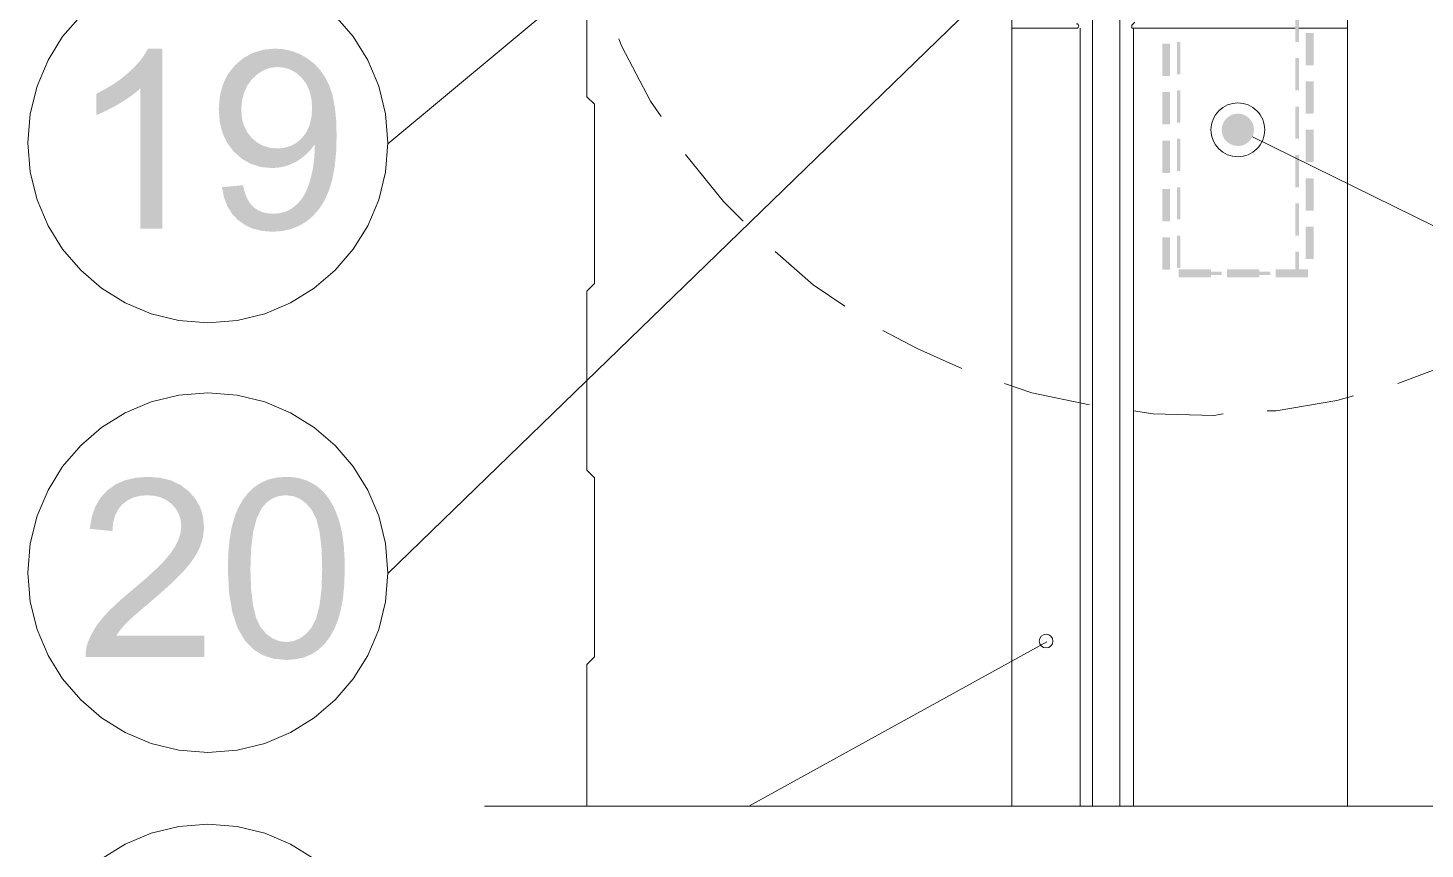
# Model space of a CAD drawing. Header units: millimetres. Extents: x 0 to 5940, y 0 to 8400.
# Drawn here: x 4492.7 to 4882.2, y 7282 to 7510.9 of the extents above; entities that cross this region are included whole.
import ezdxf

# ---------------------------------------------------------------- set-up
doc = ezdxf.new("R2010")
doc.units = ezdxf.units.MM
doc.header["$LTSCALE"] = 20
doc.layers.add('1-CORTE-LINEAS', color=7, linetype='Continuous')
doc.layers.add('1-CORTE-RELLENOS', color=9, linetype='Continuous')

msp = doc.modelspace()

# ---------------------------------------------------------------- hatches: boundary and pattern name
at = {"layer": '1-CORTE-RELLENOS'}
h = msp.add_hatch(color=7, dxfattribs=at)
h.dxf.hatch_style = 1
h.paths.add_polyline_path([(4846.98, 7516.01), (4845.98, 7516.01), (4845.98, 7507.01), (4846.98, 7507.01)])
h = msp.add_hatch(color=7, dxfattribs=at)
h.dxf.hatch_style = 1
h.paths.add_polyline_path([(4851.08, 7500.51), (4851.08, 7509.51), (4848.88, 7509.51), (4848.88, 7500.51)])
h = msp.add_hatch(color=7, dxfattribs=at)
h.dxf.hatch_style = 1
h.paths.add_polyline_path([(4530.14, 7454.93), (4524.02, 7454.93), (4524.02, 7494.07), (4522.8, 7492.99), (4521.42, 7491.93), (4519.88, 7490.87), (4518.18, 7489.82), (4516.43, 7488.83), (4514.77, 7487.97), (4513.2, 7487.23), (4511.73, 7486.62), (4511.73, 7492.58), (4514.21, 7493.85), (4516.54, 7495.25), (4518.7, 7496.77), (4520.71, 7498.42), (4522.5, 7500.14), (4524, 7501.83), (4525.22, 7503.5), (4526.17, 7505.15), (4530.14, 7505.15)])
h = msp.add_hatch(color=7, dxfattribs=at)
h.dxf.hatch_style = 1
h.paths.add_polyline_path([(4547.33, 7463.72), (4548.27, 7461.26), (4549.57, 7459.14), (4551.23, 7457.36), (4553.24, 7455.93), (4555.5, 7454.91), (4558.03, 7454.31), (4560.82, 7454.1), (4563.49, 7454.28), (4565.97, 7454.83), (4568.28, 7455.74), (4570.42, 7457.02), (4572.35, 7458.68), (4574.04, 7460.67), (4575.47, 7463.01), (4576.64, 7465.68), (4577.56, 7468.76), (4578.21, 7472.33), (4578.61, 7476.39), (4578.74, 7480.95), (4578.61, 7485.28), (4578.21, 7489.06), (4577.56, 7492.3), (4576.64, 7495), (4575.47, 7497.29), (4574.05, 7499.3), (4572.38, 7501.04), (4570.47, 7502.5), (4568.4, 7503.66), (4566.24, 7504.48), (4563.97, 7504.98), (4561.6, 7505.15), (4558.35, 7504.85), (4555.4, 7503.97), (4552.73, 7502.51), (4550.35, 7500.46), (4548.4, 7497.96), (4547, 7495.09), (4546.17, 7491.84), (4545.89, 7488.22), (4546.15, 7484.73), (4546.94, 7481.59), (4548.27, 7478.8), (4550.13, 7476.37), (4552.4, 7474.39), (4554.91, 7472.98), (4557.66, 7472.13), (4560.66, 7471.85), (4562.49, 7471.97), (4564.25, 7472.31), (4565.94, 7472.88), (4567.55, 7473.67), (4569.06, 7474.67), (4570.41, 7475.8), (4571.6, 7477.07), (4572.62, 7478.47), (4572.62, 7478.08), (4572.62, 7477.75), (4572.62, 7477.47), (4572.62, 7477.25), (4572.56, 7475.33), (4572.38, 7473.43), (4572.09, 7471.55), (4571.68, 7469.7), (4571.21, 7467.97), (4570.67, 7466.42), (4570.08, 7465.05), (4569.42, 7463.86), (4568.68, 7462.84), (4567.85, 7461.92), (4566.92, 7461.1), (4565.9, 7460.39), (4564.8, 7459.83), (4563.62, 7459.43), (4562.35, 7459.2), (4560.99, 7459.12), (4559.41, 7459.24), (4557.97, 7459.59), (4556.68, 7460.17), (4555.53, 7460.99), (4554.56, 7462.07), (4553.76, 7463.44), (4553.13, 7465.1), (4552.67, 7467.06), (4546.77, 7466.51)])
h.paths.add_polyline_path([(4571.73, 7486.05), (4571.21, 7483.84), (4570.35, 7481.92), (4569.15, 7480.29), (4567.7, 7478.98), (4566.05, 7478.05), (4564.2, 7477.5), (4562.15, 7477.31), (4560.13, 7477.5), (4558.27, 7478.05), (4556.57, 7478.98), (4555.04, 7480.29), (4553.78, 7481.89), (4552.89, 7483.72), (4552.35, 7485.77), (4552.17, 7488.06), (4552.36, 7490.58), (4552.93, 7492.85), (4553.87, 7494.88), (4555.2, 7496.66), (4556.78, 7498.12), (4558.49, 7499.18), (4560.33, 7499.81), (4562.31, 7500.02), (4564.22, 7499.83), (4565.99, 7499.25), (4567.61, 7498.28), (4569.09, 7496.93), (4570.32, 7495.25), (4571.2, 7493.29), (4571.73, 7491.06), (4571.9, 7488.55)])
h = msp.add_hatch(color=7, dxfattribs=at)
h.dxf.hatch_style = 1
h.paths.add_polyline_path([(4808.88, 7497.51), (4811.08, 7497.51), (4811.08, 7506.51), (4808.88, 7506.51)])
h = msp.add_hatch(color=7, dxfattribs=at)
h.dxf.hatch_style = 1
h.paths.add_polyline_path([(4813.98, 7498.01), (4813.98, 7507.01), (4812.98, 7507.01), (4812.98, 7498.01)])
h = msp.add_hatch(color=7, dxfattribs=at)
h.dxf.hatch_style = 1
h.paths.add_polyline_path([(4845.98, 7502.51), (4845.98, 7493.51), (4846.98, 7493.51), (4846.98, 7502.51)])
h = msp.add_hatch(color=7, dxfattribs=at)
h.dxf.hatch_style = 1
h.paths.add_polyline_path([(4813.98, 7484.51), (4813.98, 7493.51), (4812.98, 7493.51), (4812.98, 7484.51)])
h = msp.add_hatch(color=7, dxfattribs=at)
h.dxf.hatch_style = 1
h.paths.add_polyline_path([(4851.08, 7496.01), (4848.88, 7496.01), (4848.88, 7487.01), (4851.08, 7487.01)])
h = msp.add_hatch(color=7, dxfattribs=at)
h.dxf.hatch_style = 1
h.paths.add_polyline_path([(4808.88, 7484.01), (4811.08, 7484.01), (4811.08, 7493.01), (4808.88, 7493.01)])
h = msp.add_hatch(color=7, dxfattribs=at)
h.dxf.hatch_style = 1
h.paths.add_polyline_path([(4834.48, 7482.51), (4834.39, 7481.61), (4834.15, 7480.78), (4833.73, 7480.02), (4833.16, 7479.32), (4832.47, 7478.75), (4831.7, 7478.34), (4830.87, 7478.09), (4829.98, 7478.01), (4829.08, 7478.09), (4828.25, 7478.34), (4827.49, 7478.75), (4826.79, 7479.32), (4826.22, 7480.02), (4825.81, 7480.78), (4825.56, 7481.61), (4825.48, 7482.51), (4825.56, 7483.4), (4825.81, 7484.23), (4826.22, 7485), (4826.79, 7485.69), (4827.49, 7486.26), (4828.25, 7486.68), (4829.08, 7486.92), (4829.98, 7487.01), (4830.87, 7486.92), (4831.7, 7486.68), (4832.47, 7486.26), (4833.16, 7485.69), (4833.73, 7485), (4834.15, 7484.23), (4834.39, 7483.4)])
h = msp.add_hatch(color=7, dxfattribs=at)
h.dxf.hatch_style = 1
h.paths.add_polyline_path([(4845.98, 7489.01), (4845.98, 7480.01), (4846.98, 7480.01), (4846.98, 7489.01)])
h = msp.add_hatch(color=7, dxfattribs=at)
h.dxf.hatch_style = 1
h.paths.add_polyline_path([(4851.08, 7482.51), (4848.88, 7482.51), (4848.88, 7473.51), (4851.08, 7473.51)])
h = msp.add_hatch(color=7, dxfattribs=at)
h.dxf.hatch_style = 1
h.paths.add_polyline_path([(4808.88, 7470.51), (4811.08, 7470.51), (4811.08, 7479.51), (4808.88, 7479.51)])
h = msp.add_hatch(color=7, dxfattribs=at)
h.dxf.hatch_style = 1
h.paths.add_polyline_path([(4812.98, 7471.01), (4813.98, 7471.01), (4813.98, 7480.01), (4812.98, 7480.01)])
h = msp.add_hatch(color=7, dxfattribs=at)
h.dxf.hatch_style = 1
h.paths.add_polyline_path([(4845.98, 7475.51), (4845.98, 7466.51), (4846.98, 7466.51), (4846.98, 7475.51)])
h = msp.add_hatch(color=7, dxfattribs=at)
h.dxf.hatch_style = 1
h.paths.add_polyline_path([(4813.98, 7457.51), (4813.98, 7466.51), (4812.98, 7466.51), (4812.98, 7457.51)])
h = msp.add_hatch(color=7, dxfattribs=at)
h.dxf.hatch_style = 1
h.paths.add_polyline_path([(4851.08, 7469.01), (4848.88, 7469.01), (4848.88, 7460.01), (4851.08, 7460.01)])
h = msp.add_hatch(color=7, dxfattribs=at)
h.dxf.hatch_style = 1
h.paths.add_polyline_path([(4808.88, 7457.01), (4811.08, 7457.01), (4811.08, 7466.01), (4808.88, 7466.01)])
h = msp.add_hatch(color=7, dxfattribs=at)
h.dxf.hatch_style = 1
h.paths.add_polyline_path([(4845.98, 7462.01), (4845.98, 7453.01), (4846.98, 7453.01), (4846.98, 7462.01)])
h = msp.add_hatch(color=7, dxfattribs=at)
h.dxf.hatch_style = 1
h.paths.add_polyline_path([(4851.08, 7455.51), (4848.88, 7455.51), (4848.88, 7446.51), (4851.08, 7446.51)])
h = msp.add_hatch(color=7, dxfattribs=at)
h.dxf.hatch_style = 1
h.paths.add_polyline_path([(4808.88, 7443.51), (4811.08, 7443.51), (4811.08, 7452.51), (4808.88, 7452.51)])
h = msp.add_hatch(color=7, dxfattribs=at)
h.dxf.hatch_style = 1
h.paths.add_polyline_path([(4813.98, 7444.01), (4813.98, 7453.01), (4812.98, 7453.01), (4812.98, 7444.01)])
h = msp.add_hatch(color=7, dxfattribs=at)
h.dxf.hatch_style = 1
h.paths.add_polyline_path([(4846.85, 7442.13), (4846.95, 7442.29), (4846.98, 7442.51), (4846.98, 7448.51), (4845.98, 7448.51), (4845.98, 7443.01), (4843.48, 7443.01), (4843.48, 7442.01), (4846.48, 7442.01), (4846.69, 7442.04)])
h = msp.add_hatch(color=7, dxfattribs=at)
h.dxf.hatch_style = 1
h.paths.add_polyline_path([(4822.48, 7441.41), (4822.48, 7442.01), (4816.48, 7442.01), (4816.48, 7443.01), (4822.48, 7443.01), (4822.48, 7443.61), (4813.48, 7443.61), (4813.48, 7441.41)])
h = msp.add_hatch(color=7, dxfattribs=at)
h.dxf.hatch_style = 1
h.paths.add_polyline_path([(4825.48, 7442.01), (4825.48, 7443.01), (4816.48, 7443.01), (4816.48, 7442.01)])
h = msp.add_hatch(color=7, dxfattribs=at)
h.dxf.hatch_style = 1
h.paths.add_polyline_path([(4835.98, 7441.41), (4835.98, 7442.01), (4829.98, 7442.01), (4829.98, 7443.01), (4835.98, 7443.01), (4835.98, 7443.61), (4826.98, 7443.61), (4826.98, 7441.41)])
h = msp.add_hatch(color=7, dxfattribs=at)
h.dxf.hatch_style = 1
h.paths.add_polyline_path([(4838.98, 7443.01), (4829.98, 7443.01), (4829.98, 7442.01), (4838.98, 7442.01)])
h = msp.add_hatch(color=7, dxfattribs=at)
h.dxf.hatch_style = 1
h.paths.add_polyline_path([(4846.95, 7442.29), (4846.85, 7442.13), (4846.69, 7442.04), (4846.48, 7442.01), (4843.48, 7442.01), (4843.48, 7443.01), (4845.98, 7443.01), (4845.98, 7443.61), (4840.48, 7443.61), (4840.48, 7441.41), (4849.48, 7441.41), (4849.48, 7443.61), (4846.98, 7443.61), (4846.98, 7442.51)])
h = msp.add_hatch(color=7, dxfattribs=at)
h.dxf.hatch_style = 1
h.paths.add_polyline_path([(4541.83, 7341.45), (4541.83, 7335.55), (4508.76, 7335.55), (4508.78, 7336.64), (4508.9, 7337.71), (4509.13, 7338.76), (4509.47, 7339.8), (4510.2, 7341.49), (4511.11, 7343.17), (4512.21, 7344.82), (4513.5, 7346.46), (4515.05, 7348.15), (4516.91, 7349.98), (4519.07, 7351.93), (4521.54, 7354.02), (4525.29, 7357.2), (4528.37, 7360.02), (4530.8, 7362.49), (4532.57, 7364.6), (4533.82, 7366.53), (4534.71, 7368.4), (4535.25, 7370.22), (4535.43, 7371.99), (4535.27, 7373.75), (4534.77, 7375.37), (4533.95, 7376.84), (4532.79, 7378.16), (4531.39, 7379.24), (4529.79, 7380.02), (4528, 7380.48), (4526.01, 7380.64), (4523.91, 7380.47), (4522.02, 7379.98), (4520.35, 7379.15), (4518.9, 7377.99), (4517.74, 7376.54), (4516.91, 7374.83), (4516.42, 7372.87), (4516.25, 7370.66), (4509.91, 7371.27), (4510.47, 7374.58), (4511.47, 7377.48), (4512.92, 7379.96), (4514.82, 7382.02), (4517.12, 7383.66), (4519.78, 7384.83), (4522.8, 7385.53), (4526.17, 7385.77), (4529.57, 7385.51), (4532.59, 7384.76), (4535.25, 7383.5), (4537.53, 7381.74), (4539.38, 7379.64), (4540.71, 7377.29), (4541.51, 7374.7), (4541.77, 7371.88), (4541.69, 7370.36), (4541.45, 7368.87), (4541.06, 7367.39), (4540.51, 7365.92), (4539.79, 7364.47), (4538.87, 7362.97), (4537.75, 7361.43), (4536.43, 7359.86), (4534.78, 7358.11), (4532.66, 7356.05), (4530.07, 7353.7), (4527, 7351.04), (4524.46, 7348.91), (4522.43, 7347.15), (4520.91, 7345.77), (4519.89, 7344.76), (4519.15, 7343.93), (4518.47, 7343.1), (4517.85, 7342.28), (4517.3, 7341.45)])
h = msp.add_hatch(color=7, dxfattribs=at)
h.dxf.hatch_style = 1
h.paths.add_polyline_path([(4548.73, 7353.65), (4549.65, 7348.09), (4551.18, 7343.51), (4553.33, 7339.91), (4555.59, 7337.64), (4558.23, 7336.02), (4561.27, 7335.05), (4564.69, 7334.72), (4567.32, 7334.91), (4569.71, 7335.45), (4571.87, 7336.36), (4573.78, 7337.65), (4575.46, 7339.28), (4576.92, 7341.22), (4578.16, 7343.47), (4579.18, 7346.02), (4579.98, 7348.93), (4580.55, 7352.26), (4580.89, 7356.02), (4581, 7360.19), (4580.93, 7363.72), (4580.71, 7366.86), (4580.35, 7369.61), (4579.85, 7371.99), (4579.24, 7374.1), (4578.52, 7376.05), (4577.69, 7377.82), (4576.76, 7379.43), (4575.7, 7380.87), (4574.51, 7382.14), (4573.19, 7383.22), (4571.74, 7384.11), (4570.16, 7384.84), (4568.46, 7385.35), (4566.63, 7385.66), (4564.69, 7385.77), (4562.08, 7385.58), (4559.7, 7385.02), (4557.55, 7384.09), (4555.65, 7382.79), (4553.96, 7381.17), (4552.5, 7379.24), (4551.26, 7377.01), (4550.25, 7374.47), (4549.45, 7371.54), (4548.88, 7368.19), (4548.54, 7364.41), (4548.43, 7360.19)])
h.paths.add_polyline_path([(4554.91, 7365.87), (4555.51, 7370.59), (4556.51, 7374.33), (4557.91, 7377.11), (4559.26, 7378.65), (4560.83, 7379.75), (4562.62, 7380.42), (4564.63, 7380.64), (4566.69, 7380.38), (4568.57, 7379.62), (4570.27, 7378.34), (4571.8, 7376.56), (4573.07, 7374.03), (4573.99, 7370.45), (4574.54, 7365.84), (4574.72, 7360.19), (4574.54, 7354.58), (4573.99, 7349.98), (4573.07, 7346.39), (4571.8, 7343.82), (4570.28, 7342.03), (4568.58, 7340.76), (4566.72, 7339.99), (4564.69, 7339.74), (4562.67, 7339.99), (4560.81, 7340.76), (4559.11, 7342.03), (4557.58, 7343.82), (4556.32, 7346.37), (4555.43, 7349.95), (4554.89, 7354.55), (4554.71, 7360.19)])

# ---------------------------------------------------------------- linework, layer by layer
at = {"layer": '1-CORTE-LINEAS', "color": 7, "lineweight": 15}
for p, q in [((4593.03, 7478.64), (4704.78, 7571.76)), ((4593.03, 7358.83), (4775.48, 7535.78)), ((4693.62, 7294.01), (4776.75, 7339.79))]:
    msp.add_line(p, q, dxfattribs=at)
at = {"layer": '1-CORTE-LINEAS', "color": 7, "lineweight": 13}
for p, q in [((4789.45, 7294.01), (4789.45, 7523.5)), ((4797.07, 7294.01), (4797.07, 7523.5)), ((4786.06, 7510.81), (4786.06, 7294.01)), ((4786.06, 7294.01), (4786.06, 7510.81)), ((4800.87, 7510.81), (4800.87, 7294.01)), ((5073.32, 7362.93), (4834.01, 7480.52)), ((4619.98, 7294.01), (5095.74, 7294.01))]:
    msp.add_line(p, q, dxfattribs=at)
at = {"layer": '1-CORTE-LINEAS', "color": 7, "lineweight": 9}
for p, q in [((4767, 7294.01), (4767, 7510.81)), ((4860.57, 7294.01), (4860.57, 7510.81))]:
    msp.add_line(p, q, dxfattribs=at)
at = {"layer": '1-CORTE-LINEAS', "color": 7, "lineweight": 13}
for points in [[(4767, 7566.69), (4767, 7510.81), (4785.21, 7510.81)], [(4846.98, 7510.81), (4860.57, 7510.81), (4860.57, 7566.69), (4846.98, 7566.69)], [(4785, 7510.81), (4785.25, 7510.86), (4785.45, 7511), (4785.58, 7511.2), (4785.63, 7511.45), (4785.58, 7511.69), (4785.45, 7511.89), (4785.25, 7512.03), (4785, 7512.08)], [(4801.3, 7512.51), (4800.45, 7511.65), (4800.45, 7510.81), (4845.98, 7510.81)]]:
    msp.add_lwpolyline(points, dxfattribs=at)
at = {"layer": '1-CORTE-LINEAS', "color": 7, "lineweight": 5}
msp.add_lwpolyline([(4648.48, 7294.01), (4648.48, 7333.43), (4650.59, 7335.56), (4650.59, 7385.51), (4648.48, 7387.62), (4648.48, 7437.57), (4650.59, 7439.69), (4650.59, 7489.65), (4648.48, 7491.75), (4648.48, 7541.71), (4650.59, 7543.83)], dxfattribs=at)
at = {"layer": '1-CORTE-LINEAS', "color": 7, "lineweight": 9}
for points in [[(4507.39, 7514.32), (4502.37, 7508.48), (4498.29, 7501.9), (4495.25, 7494.7), (4493.35, 7486.98), (4492.69, 7478.84), (4493.35, 7470.71), (4495.25, 7462.99), (4498.29, 7455.79), (4502.37, 7449.22), (4507.39, 7443.38), (4513.23, 7438.36), (4519.8, 7434.28), (4527, 7431.24), (4534.72, 7429.34), (4542.85, 7428.68), (4550.99, 7429.34), (4558.71, 7431.24), (4565.91, 7434.28), (4572.49, 7438.36), (4578.33, 7443.38), (4583.35, 7449.22), (4587.43, 7455.79), (4590.47, 7462.99), (4592.37, 7470.71), (4593.03, 7478.84)], [(4593.03, 7478.84), (4592.37, 7486.98), (4590.47, 7494.7), (4587.43, 7501.9), (4583.35, 7508.48), (4578.33, 7514.32)], [(4837.48, 7482.51), (4837.44, 7481.77), (4837.33, 7481.04), (4837.16, 7480.33), (4836.91, 7479.64), (4836.59, 7478.97), (4836.21, 7478.34), (4835.78, 7477.75), (4835.28, 7477.2), (4834.73, 7476.71), (4834.14, 7476.27), (4833.52, 7475.89), (4832.85, 7475.58), (4832.15, 7475.33), (4831.44, 7475.15), (4830.72, 7475.04), (4829.98, 7475.01), (4829.24, 7475.04), (4828.51, 7475.15), (4827.8, 7475.33), (4827.11, 7475.58), (4826.44, 7475.89), (4825.81, 7476.27), (4825.22, 7476.71), (4824.67, 7477.2), (4824.18, 7477.75), (4823.74, 7478.34), (4823.36, 7478.97), (4823.05, 7479.64), (4822.8, 7480.33), (4822.62, 7481.04), (4822.51, 7481.77), (4822.48, 7482.51), (4822.51, 7483.25), (4822.62, 7483.97), (4822.8, 7484.68), (4823.05, 7485.38), (4823.36, 7486.05), (4823.74, 7486.67), (4824.18, 7487.26), (4824.67, 7487.81), (4825.22, 7488.31), (4825.81, 7488.74), (4826.44, 7489.12), (4827.11, 7489.44), (4827.8, 7489.69), (4828.51, 7489.86), (4829.24, 7489.97), (4829.98, 7490.01), (4830.72, 7489.97), (4831.44, 7489.86), (4832.15, 7489.69), (4832.85, 7489.44), (4833.52, 7489.12), (4834.14, 7488.74), (4834.73, 7488.31), (4835.28, 7487.81), (4835.78, 7487.26), (4836.21, 7486.67), (4836.59, 7486.05), (4836.91, 7485.38), (4837.16, 7484.68), (4837.33, 7483.97), (4837.44, 7483.25), (4837.48, 7482.51)], [(4593.03, 7359.05), (4592.37, 7367.19), (4590.47, 7374.9), (4587.43, 7382.1), (4583.35, 7388.67), (4578.33, 7394.52), (4572.49, 7399.53), (4565.91, 7403.61), (4558.71, 7406.65), (4550.99, 7408.55), (4542.85, 7409.21), (4534.72, 7408.55), (4527, 7406.65), (4519.8, 7403.61), (4513.23, 7399.53), (4507.39, 7394.52), (4502.37, 7388.67), (4498.29, 7382.1), (4495.25, 7374.9), (4493.35, 7367.19), (4492.69, 7359.05), (4493.35, 7350.91), (4495.25, 7343.19), (4498.29, 7335.99), (4502.37, 7329.42), (4507.39, 7323.57), (4513.23, 7318.56), (4519.8, 7314.48), (4527, 7311.43), (4534.72, 7309.53), (4542.85, 7308.88), (4550.99, 7309.53), (4558.71, 7311.43), (4565.91, 7314.48), (4572.49, 7318.56), (4578.33, 7323.57), (4583.35, 7329.42), (4587.43, 7335.99), (4590.47, 7343.19), (4592.37, 7350.91), (4593.03, 7359.05)], [(4572.49, 7279.3), (4565.91, 7283.38), (4558.71, 7286.42), (4550.99, 7288.32), (4542.85, 7288.98), (4534.72, 7288.32), (4527, 7286.42), (4519.8, 7283.38), (4513.23, 7279.3)]]:
    msp.add_lwpolyline(points, dxfattribs=at)
at = {"layer": '1-CORTE-LINEAS', "color": 7, "lineweight": 15}
for points in [[(4657.37, 7507.85), (4658.21, 7505.73), (4666.25, 7490.49), (4669.22, 7486.26)], [(4676, 7475.67), (4686.58, 7462.55), (4692.08, 7457.04)], [(4700.97, 7448.58), (4711.55, 7439.27), (4720.44, 7433.34)], [(4731.02, 7426.56), (4740.76, 7421.49), (4753.04, 7415.98)], [(4874.53, 7411.75), (4890.2, 7417.67), (4896.98, 7421.49)], [(4764.89, 7411.75), (4772.51, 7409.21), (4788.6, 7405.82)], [(4838.12, 7404.13), (4840.67, 7404.13), (4857.61, 7407.09), (4862.25, 7408.37)], [(4800.87, 7404.13), (4806.37, 7403.29), (4823.31, 7402.86), (4825.86, 7403.29)], [(4778.44, 7339.99), (4778.29, 7340.74), (4777.88, 7341.34), (4777.28, 7341.75), (4776.54, 7341.89), (4775.79, 7341.75), (4775.18, 7341.34), (4774.77, 7340.74), (4774.62, 7339.99), (4774.77, 7339.25), (4775.18, 7338.65), (4775.79, 7338.24), (4776.54, 7338.09), (4777.28, 7338.24), (4777.88, 7338.65), (4778.29, 7339.25), (4778.44, 7339.99)]]:
    msp.add_lwpolyline(points, dxfattribs=at)

doc.saveas('drawing.dxf')
